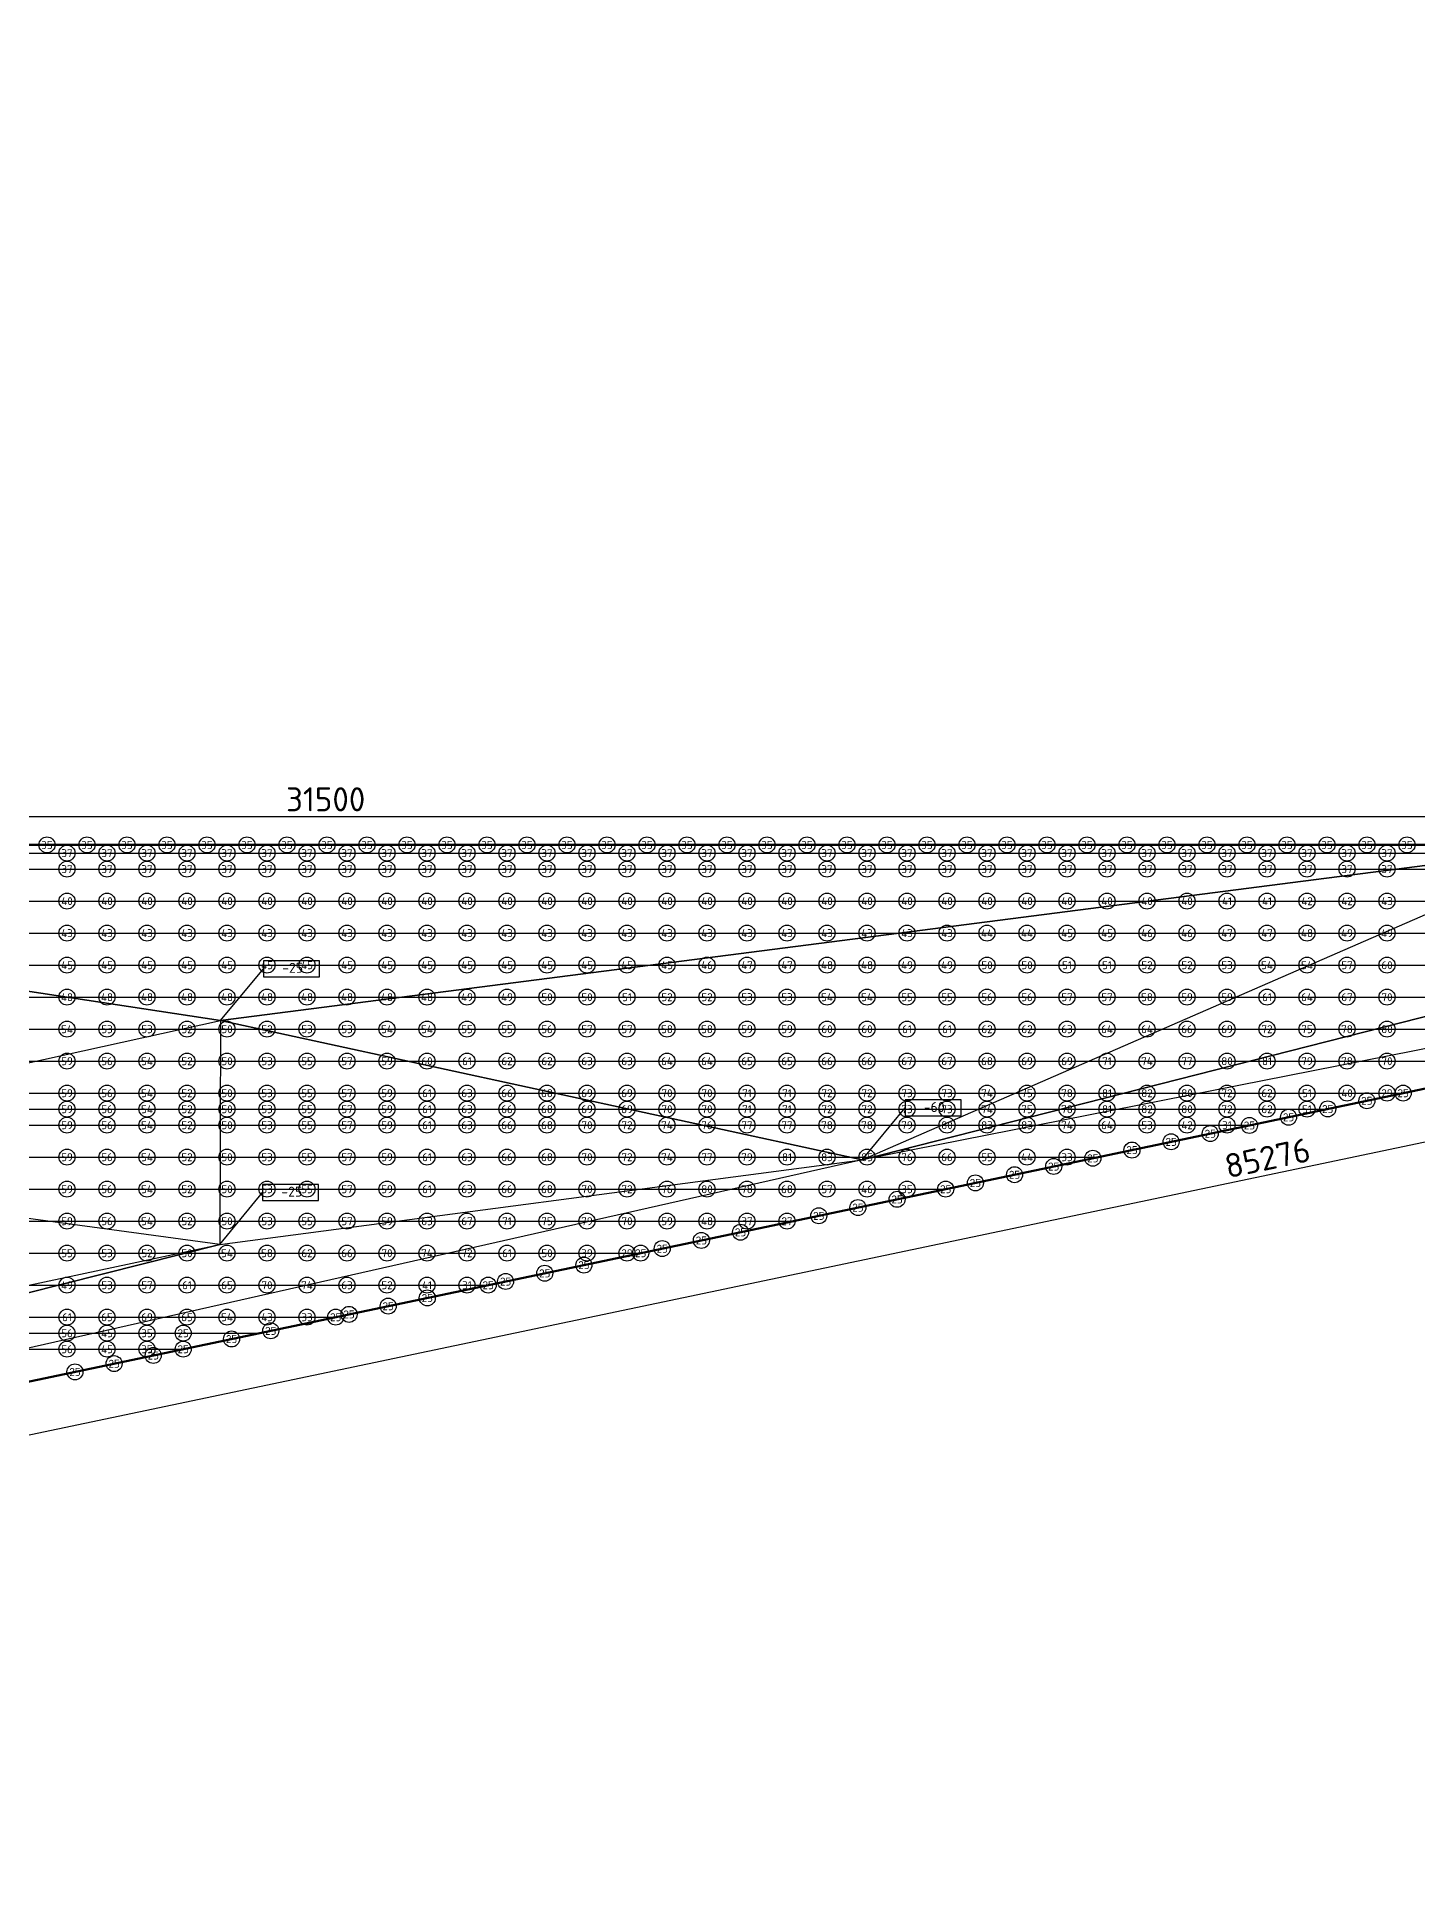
# Model space of a CAD drawing. Header units: millimetres. Extents: x 3543 to 412546, y -146359 to 38454.
# Drawn here: x 241984 to 259234, y -45965 to -22842 of the extents above; entities that cross this region are included whole.
import ezdxf
from ezdxf.enums import TextEntityAlignment as Align

# ---------------------------------------------------------------- set-up
doc = ezdxf.new("R2010")
doc.units = ezdxf.units.MM
doc.layers.add('контур', color=1, linetype='Continuous', lineweight=50)
doc.layers.add('размеры', color=7, linetype='Continuous', lineweight=5)
for name, color, linetype in [('линии_высот', 4, 'Continuous'), ('опоры_текстvb', 7, 'Continuous'), ('опорыvb', 7, 'Continuous'), ('сеткаvb', 8, 'Continuous')]:
    doc.layers.add(name, color=color, linetype=linetype)
doc.styles.add('isocpeur', font='isocpeur.ttf')
doc.dimstyles.new('ISO-25', dxfattribs={"dimtxt": 2.5, "dimasz": 2.5, "dimexe": 1.25, "dimexo": 0.625, "dimtad": 1, "dimdec": 0, "dimtxsty": 'isocpeur', "dimblk": 'OBLIQUE', "dimcen": 2.5, "dimadec": 0, "dimazin": 0, "dimtfac": 1, "dimtdec": 0, "dimtmove": 0, "dimatfit": 3, "dimfxl": 1, "dimarcsym": 0})

# ---------------------------------------------------------------- blocks, each defined once
blk = doc.blocks.new('otmetka_oporvb')
at = {"linetype": 'ByBlock', "lineweight": -2}
blk.add_hatch(color=0, dxfattribs=at).paths.add_polyline_path([(-38, -32, 1), (38, 32, 1)])
at = {"color": 0, "linetype": 'ByBlock', "lineweight": -2}
blk.add_line((0, 0), (2142, 2596), dxfattribs=at)
at = {"color": 0}
blk.add_lwpolyline([(2142, 2196), (4942, 2196), (4942, 2996), (2142, 2996)], close=True, dxfattribs=at)
at = {"color": 0, "linetype": 'ByBlock', "lineweight": -2, "style": 'isocpeur'}
blk.add_attdef('OTM', text='', height=500, dxfattribs=at).set_placement((3600, 2639), align=Align.MIDDLE_CENTER)
blk = doc.blocks.new('opor_symbPRO')
at = {"color": 0, "ltscale": 20}
blk.add_circle((0, 0), 100, dxfattribs=at)
at = {"layer": 'опоры_текстvb', "color": 0, "linetype": 'ByBlock', "lineweight": -2, "style": 'isocpeur'}
blk.add_attdef('COL', text='', height=100, dxfattribs=at).set_placement((0, -1), align=Align.MIDDLE_CENTER)
blk = doc.blocks.new('_OBLIQUE')
at = {"color": 0, "linetype": 'ByBlock'}
blk.add_line((-0.5, -0.5), (0.5, 0.5), dxfattribs=at)
blk = doc.blocks.new('*D33')
at = {"layer": 'Defpoints', "color": 0, "transparency": 16777216}
for p in [(261341, -32583), (229842, -32940), (261341, -32940)]:
    blk.add_point(p, dxfattribs=at)
at = {"layer": 'размеры', "color": 0, "lineweight": -2, "transparency": 16777216}
for p, q in [((229842, -32877), (229842, -32458)), ((229842, -32583), (261341, -32583)), ((261341, -32877), (261341, -32458))]:
    blk.add_line(p, q, dxfattribs=at)
at = {"layer": 'размеры', "color": 0, "lineweight": -2, "transparency": 16777216, "xscale": 250, "yscale": 250, "zscale": 250, "rotation": 180}
blk.add_blockref('_OBLIQUE', (229842, -32583), dxfattribs=at)
at = {"layer": 'размеры', "color": 0, "lineweight": -2, "transparency": 16777216, "xscale": 250, "yscale": 250, "zscale": 250}
blk.add_blockref('_OBLIQUE', (261341, -32583), dxfattribs=at)
at = {"layer": 'размеры', "color": 0, "transparency": 16777216, "insert": (245592, -32370), "char_height": 300, "attachment_point": 5, "style": 'isocpeur'}
blk.add_mtext('31500', dxfattribs=at)
blk = doc.blocks.new('*D37')
at = {"layer": 'Defpoints', "color": 0, "transparency": 16777216}
for p in [(299003, -27661), (215545, -45174), (215680, -45817)]:
    blk.add_point(p, dxfattribs=at)
at = {"layer": 'размеры', "color": 0, "lineweight": -2, "transparency": 16777216}
for p, q in [((299016, -27722), (299164, -28426)), ((299138, -28304), (215680, -45817)), ((215558, -45235), (215706, -45939))]:
    blk.add_line(p, q, dxfattribs=at)
at = {"layer": 'размеры', "color": 0, "lineweight": -2, "transparency": 16777216, "xscale": 250, "yscale": 250, "zscale": 250}
for p, rotation in [((299138, -28304), 11.85098422200823), ((215680, -45817), 191.8509842220083)]:
    blk.add_blockref('_OBLIQUE', p, dxfattribs=dict(at, rotation=rotation))
at = {"layer": 'размеры', "color": 0, "transparency": 16777216, "insert": (257365, -36852), "char_height": 300, "attachment_point": 5, "rotation": 11.851, "style": 'isocpeur'}
blk.add_mtext('85276', dxfattribs=at)

msp = doc.modelspace()

# ---------------------------------------------------------------- linework, layer by layer
at = {"layer": 'контур', "linetype": 'Continuous'}
msp.add_lwpolyline([(215545, -45173.6), (210858.8, -22842.2), (229841.6, -22842.2), (229841.6, -32939.6), (261341.5, -32939.6), (261341.5, -22842.2), (299003.2, -22842.2), (299003.2, -27660.7)], close=True, dxfattribs=at)
at = {"layer": 'линии_высот'}
msp.add_line((215545, -45173.6), (299003.2, -27660.7), dxfattribs=at)
for points in [[(252298.9, -36875.6), (215545, -45173.6), (299003.2, -27660.7)], [(252298.9, -36875.6), (278805.8, -30132.2), (299003.2, -27660.7)], [(252298.9, -36875.6), (261341.5, -32939.6), (278805.8, -30132.2)], [(229841.6, -32939.6), (236407.9, -36868.8), (244279.5, -35135.9)], [(229841.6, -32939.6), (244279.5, -35135.9), (261341.5, -32939.6)], [(244279.5, -35135.9), (252298.9, -36875.6), (261341.5, -32939.6)], [(236407.9, -36868.8), (244279.5, -35135.9), (244268.4, -37933.7)], [(252298.9, -36875.6), (244279.5, -35135.9), (244268.4, -37933.7)], [(244268.4, -37933.7), (252298.9, -36875.6), (215545, -45173.6)], [(244268.4, -37933.7), (236407.9, -36868.8), (230076.7, -40954.3)], [(215545, -45173.6), (230076.7, -40954.3), (244268.4, -37933.7)]]:
    msp.add_lwpolyline(points, close=True, dxfattribs=at)
at = {"layer": 'сеткаvb'}
for p, q in [((215045, -33042.2), (273357.7, -33042.2)), ((215087.4, -33242.2), (272404.6, -33242.2)), ((215172.1, -33642.2), (270498.3, -33642.2)), ((215256.9, -34042.2), (268592.1, -34042.2)), ((215341.6, -34442.2), (266685.9, -34442.2)), ((215426.3, -34842.2), (264779.7, -34842.2)), ((215511.1, -35242.2), (262873.5, -35242.2)), ((215595.8, -35642.2), (260967.3, -35642.2)), ((215680.5, -36042.2), (259061, -36042.2)), ((215722.9, -36242.2), (258107.9, -36242.2)), ((215114.7, -36442.2), (257154.8, -36442.2)), ((213796.7, -36842.2), (255248.6, -36842.2)), ((213880.6, -37242.2), (253342.4, -37242.2)), ((213964.6, -37642.2), (251436.2, -37642.2)), ((214048.5, -38042.2), (249530, -38042.2)), ((214132.4, -38442.2), (247623.7, -38442.2)), ((214216.4, -38842.2), (245717.5, -38842.2)), ((214258.3, -39042.2), (244764.4, -39042.2)), ((214300.3, -39242.2), (243811.3, -39242.2))]:
    msp.add_line(p, q, dxfattribs=at)
at = {"layer": 'сеткаvb', "linetype": 'Continuous'}
msp.add_line((229841.6, -32939.6), (261341.5, -32939.6), dxfattribs=at)

# ---------------------------------------------------------------- block references
at = {"xscale": 0.25, "yscale": 0.25, "zscale": 0.25}
for p, values in [((244279.5, -35135.9), {'OTM': '-25'}), ((252298.9, -36875.6), {'OTM': '-60'}), ((244268.4, -37933.7), {'OTM': '-25'})]:
    msp.add_blockref('otmetka_oporvb', p, dxfattribs=at).add_auto_attribs(values)
at = {"layer": 'опорыvb', "color": 92}
for p, values in [((242108.8, -32939.6), {'COL': '35'}), ((242358.8, -33042.2), {'COL': '37'}), ((242608.8, -32939.6), {'COL': '35'}), ((242858.8, -33042.2), {'COL': '37'}), ((243108.8, -32939.6), {'COL': '35'}), ((243358.8, -33042.2), {'COL': '37'}), ((243608.8, -32939.6), {'COL': '35'}), ((243858.8, -33042.2), {'COL': '37'}), ((244108.8, -32939.6), {'COL': '35'}), ((244358.8, -33042.2), {'COL': '37'}), ((244608.8, -32939.6), {'COL': '35'}), ((244858.8, -33042.2), {'COL': '37'}), ((245108.8, -32939.6), {'COL': '35'}), ((245358.8, -33042.2), {'COL': '37'}), ((245608.8, -32939.6), {'COL': '35'}), ((245858.8, -33042.2), {'COL': '37'}), ((246108.8, -32939.6), {'COL': '35'}), ((246358.8, -33042.2), {'COL': '37'}), ((246608.8, -32939.6), {'COL': '35'}), ((246858.8, -33042.2), {'COL': '37'}), ((247108.8, -32939.6), {'COL': '35'}), ((247358.8, -33042.2), {'COL': '37'}), ((247608.8, -32939.6), {'COL': '35'}), ((247858.8, -33042.2), {'COL': '37'}), ((248108.8, -32939.6), {'COL': '35'}), ((248358.8, -33042.2), {'COL': '37'}), ((248608.8, -32939.6), {'COL': '35'}), ((248858.8, -33042.2), {'COL': '37'}), ((249108.8, -32939.6), {'COL': '35'}), ((249358.8, -33042.2), {'COL': '37'}), ((249608.8, -32939.6), {'COL': '35'}), ((249858.8, -33042.2), {'COL': '37'}), ((250108.8, -32939.6), {'COL': '35'}), ((250358.8, -33042.2), {'COL': '37'}), ((250608.8, -32939.6), {'COL': '35'}), ((250858.8, -33042.2), {'COL': '37'}), ((251108.8, -32939.6), {'COL': '35'}), ((251358.8, -33042.2), {'COL': '37'}), ((251608.8, -32939.6), {'COL': '35'}), ((251858.8, -33042.2), {'COL': '37'}), ((252108.8, -32939.6), {'COL': '35'}), ((252358.8, -33042.2), {'COL': '37'}), ((252608.8, -32939.6), {'COL': '35'}), ((252858.8, -33042.2), {'COL': '37'}), ((253108.8, -32939.6), {'COL': '35'}), ((253358.8, -33042.2), {'COL': '37'}), ((253608.8, -32939.6), {'COL': '35'}), ((253858.8, -33042.2), {'COL': '37'}), ((254108.8, -32939.6), {'COL': '35'}), ((254358.8, -33042.2), {'COL': '37'}), ((254608.8, -32939.6), {'COL': '35'}), ((254858.8, -33042.2), {'COL': '37'}), ((255108.8, -32939.6), {'COL': '35'}), ((255358.8, -33042.2), {'COL': '37'}), ((255608.8, -32939.6), {'COL': '35'}), ((255858.8, -33042.2), {'COL': '37'}), ((256108.8, -32939.6), {'COL': '35'}), ((256358.8, -33042.2), {'COL': '37'}), ((256608.8, -32939.6), {'COL': '35'}), ((256858.8, -33042.2), {'COL': '37'}), ((257108.8, -32939.6), {'COL': '35'}), ((257358.8, -33042.2), {'COL': '37'}), ((257608.8, -32939.6), {'COL': '35'}), ((257858.8, -33042.2), {'COL': '37'}), ((258108.8, -32939.6), {'COL': '35'}), ((258358.8, -33042.2), {'COL': '37'}), ((258608.8, -32939.6), {'COL': '35'}), ((258858.8, -33042.2), {'COL': '37'}), ((259108.8, -32939.6), {'COL': '35'}), ((242358.8, -33242.2), {'COL': '37'}), ((242858.8, -33242.2), {'COL': '37'}), ((243358.8, -33242.2), {'COL': '37'}), ((243858.8, -33242.2), {'COL': '37'}), ((244358.8, -33242.2), {'COL': '37'}), ((244858.8, -33242.2), {'COL': '37'}), ((245358.8, -33242.2), {'COL': '37'}), ((245858.8, -33242.2), {'COL': '37'}), ((246358.8, -33242.2), {'COL': '37'}), ((246858.8, -33242.2), {'COL': '37'}), ((247358.8, -33242.2), {'COL': '37'}), ((247858.8, -33242.2), {'COL': '37'}), ((248358.8, -33242.2), {'COL': '37'}), ((248858.8, -33242.2), {'COL': '37'}), ((249358.8, -33242.2), {'COL': '37'}), ((249858.8, -33242.2), {'COL': '37'}), ((250358.8, -33242.2), {'COL': '37'}), ((250858.8, -33242.2), {'COL': '37'}), ((251358.8, -33242.2), {'COL': '37'}), ((251858.8, -33242.2), {'COL': '37'}), ((252358.8, -33242.2), {'COL': '37'}), ((252858.8, -33242.2), {'COL': '37'}), ((253358.8, -33242.2), {'COL': '37'}), ((253858.8, -33242.2), {'COL': '37'}), ((254358.8, -33242.2), {'COL': '37'}), ((254858.8, -33242.2), {'COL': '37'}), ((255358.8, -33242.2), {'COL': '37'}), ((255858.8, -33242.2), {'COL': '37'}), ((256358.8, -33242.2), {'COL': '37'}), ((256858.8, -33242.2), {'COL': '37'}), ((257358.8, -33242.2), {'COL': '37'}), ((257858.8, -33242.2), {'COL': '37'}), ((258358.8, -33242.2), {'COL': '37'}), ((258858.8, -33242.2), {'COL': '37'}), ((242358.8, -33642.2), {'COL': '40'}), ((242858.8, -33642.2), {'COL': '40'}), ((243358.8, -33642.2), {'COL': '40'}), ((243858.8, -33642.2), {'COL': '40'}), ((244358.8, -33642.2), {'COL': '40'}), ((244858.8, -33642.2), {'COL': '40'}), ((245358.8, -33642.2), {'COL': '40'}), ((245858.8, -33642.2), {'COL': '40'}), ((246358.8, -33642.2), {'COL': '40'}), ((246858.8, -33642.2), {'COL': '40'}), ((247358.8, -33642.2), {'COL': '40'}), ((247858.8, -33642.2), {'COL': '40'}), ((248358.8, -33642.2), {'COL': '40'}), ((248858.8, -33642.2), {'COL': '40'}), ((249358.8, -33642.2), {'COL': '40'}), ((249858.8, -33642.2), {'COL': '40'}), ((250358.8, -33642.2), {'COL': '40'}), ((250858.8, -33642.2), {'COL': '40'}), ((251358.8, -33642.2), {'COL': '40'}), ((251858.8, -33642.2), {'COL': '40'}), ((252358.8, -33642.2), {'COL': '40'}), ((252858.8, -33642.2), {'COL': '40'}), ((253358.8, -33642.2), {'COL': '40'}), ((253858.8, -33642.2), {'COL': '40'}), ((254358.8, -33642.2), {'COL': '40'}), ((254858.8, -33642.2), {'COL': '40'}), ((255358.8, -33642.2), {'COL': '40'}), ((255858.8, -33642.2), {'COL': '40'}), ((256358.8, -33642.2), {'COL': '40'}), ((256858.8, -33642.2), {'COL': '41'}), ((257358.8, -33642.2), {'COL': '41'}), ((257858.8, -33642.2), {'COL': '42'}), ((258358.8, -33642.2), {'COL': '42'}), ((258858.8, -33642.2), {'COL': '43'}), ((242358.8, -34042.2), {'COL': '43'}), ((242858.8, -34042.2), {'COL': '43'}), ((243358.8, -34042.2), {'COL': '43'}), ((243858.8, -34042.2), {'COL': '43'}), ((244358.8, -34042.2), {'COL': '43'}), ((244858.8, -34042.2), {'COL': '43'}), ((245358.8, -34042.2), {'COL': '43'}), ((245858.8, -34042.2), {'COL': '43'}), ((246358.8, -34042.2), {'COL': '43'}), ((246858.8, -34042.2), {'COL': '43'}), ((247358.8, -34042.2), {'COL': '43'}), ((247858.8, -34042.2), {'COL': '43'}), ((248358.8, -34042.2), {'COL': '43'}), ((248858.8, -34042.2), {'COL': '43'}), ((249358.8, -34042.2), {'COL': '43'}), ((249858.8, -34042.2), {'COL': '43'}), ((250358.8, -34042.2), {'COL': '43'}), ((250858.8, -34042.2), {'COL': '43'}), ((251358.8, -34042.2), {'COL': '43'}), ((251858.8, -34042.2), {'COL': '43'}), ((252358.8, -34042.2), {'COL': '43'}), ((252858.8, -34042.2), {'COL': '43'}), ((253358.8, -34042.2), {'COL': '43'}), ((253858.8, -34042.2), {'COL': '44'}), ((254358.8, -34042.2), {'COL': '44'}), ((254858.8, -34042.2), {'COL': '45'}), ((255358.8, -34042.2), {'COL': '45'}), ((255858.8, -34042.2), {'COL': '46'}), ((256358.8, -34042.2), {'COL': '46'}), ((256858.8, -34042.2), {'COL': '47'}), ((257358.8, -34042.2), {'COL': '47'}), ((257858.8, -34042.2), {'COL': '48'}), ((258358.8, -34042.2), {'COL': '49'}), ((258858.8, -34042.2), {'COL': '49'}), ((242358.8, -34442.2), {'COL': '45'}), ((242858.8, -34442.2), {'COL': '45'}), ((243358.8, -34442.2), {'COL': '45'}), ((243858.8, -34442.2), {'COL': '45'}), ((244358.8, -34442.2), {'COL': '45'}), ((244858.8, -34442.2), {'COL': '45'}), ((245358.8, -34442.2), {'COL': '45'}), ((245858.8, -34442.2), {'COL': '45'}), ((246358.8, -34442.2), {'COL': '45'}), ((246858.8, -34442.2), {'COL': '45'}), ((247358.8, -34442.2), {'COL': '45'}), ((247858.8, -34442.2), {'COL': '45'}), ((248358.8, -34442.2), {'COL': '45'}), ((248858.8, -34442.2), {'COL': '45'}), ((249358.8, -34442.2), {'COL': '45'}), ((249858.8, -34442.2), {'COL': '45'}), ((250358.8, -34442.2), {'COL': '46'}), ((250858.8, -34442.2), {'COL': '47'}), ((251358.8, -34442.2), {'COL': '47'}), ((251858.8, -34442.2), {'COL': '48'}), ((252358.8, -34442.2), {'COL': '48'}), ((252858.8, -34442.2), {'COL': '49'}), ((253358.8, -34442.2), {'COL': '49'}), ((242358.8, -34842.2), {'COL': '48'}), ((242858.8, -34842.2), {'COL': '48'}), ((243358.8, -34842.2), {'COL': '48'}), ((243858.8, -34842.2), {'COL': '48'}), ((244358.8, -34842.2), {'COL': '48'}), ((244858.8, -34842.2), {'COL': '48'}), ((245358.8, -34842.2), {'COL': '48'}), ((245858.8, -34842.2), {'COL': '48'}), ((246358.8, -34842.2), {'COL': '48'}), ((246858.8, -34842.2), {'COL': '48'}), ((247358.8, -34842.2), {'COL': '49'}), ((247858.8, -34842.2), {'COL': '49'}), ((258358.8, -36042.2), {'COL': '40'}), ((256358.8, -36442.2), {'COL': '42'}), ((254358.8, -36842.2), {'COL': '44'}), ((252358.8, -37242.2), {'COL': '46'}), ((252858.8, -37242.2), {'COL': '35'}), ((250358.8, -37642.2), {'COL': '48'}), ((250858.8, -37642.2), {'COL': '37'}), ((248858.8, -38042.2), {'COL': '39'}), ((242358.8, -38442.2), {'COL': '49'}), ((246858.8, -38442.2), {'COL': '41'}), ((244858.8, -38842.2), {'COL': '43'}), ((242858.8, -39042.2), {'COL': '45'}), ((243358.8, -39042.2), {'COL': '35'}), ((242858.8, -39242.2), {'COL': '45'}), ((243358.8, -39242.2), {'COL': '35'})]:
    msp.add_blockref('opor_symbPRO', p, dxfattribs=at).add_auto_attribs(values)
at = {"layer": 'опорыvb', "color": 131}
for p, values in [((253858.8, -34442.2), {'COL': '50'}), ((254358.8, -34442.2), {'COL': '50'}), ((254858.8, -34442.2), {'COL': '51'}), ((255358.8, -34442.2), {'COL': '51'}), ((255858.8, -34442.2), {'COL': '52'}), ((256358.8, -34442.2), {'COL': '52'}), ((256858.8, -34442.2), {'COL': '53'}), ((257358.8, -34442.2), {'COL': '54'}), ((257858.8, -34442.2), {'COL': '54'}), ((258358.8, -34442.2), {'COL': '57'}), ((258858.8, -34442.2), {'COL': '60'}), ((248358.8, -34842.2), {'COL': '50'}), ((248858.8, -34842.2), {'COL': '50'}), ((249358.8, -34842.2), {'COL': '51'}), ((249858.8, -34842.2), {'COL': '52'}), ((250358.8, -34842.2), {'COL': '52'}), ((250858.8, -34842.2), {'COL': '53'}), ((251358.8, -34842.2), {'COL': '53'}), ((251858.8, -34842.2), {'COL': '54'}), ((252358.8, -34842.2), {'COL': '54'}), ((252858.8, -34842.2), {'COL': '55'}), ((253358.8, -34842.2), {'COL': '55'}), ((253858.8, -34842.2), {'COL': '56'}), ((254358.8, -34842.2), {'COL': '56'}), ((254858.8, -34842.2), {'COL': '57'}), ((255358.8, -34842.2), {'COL': '57'}), ((255858.8, -34842.2), {'COL': '58'}), ((256358.8, -34842.2), {'COL': '59'}), ((256858.8, -34842.2), {'COL': '59'}), ((257358.8, -34842.2), {'COL': '61'}), ((257858.8, -34842.2), {'COL': '64'}), ((258358.8, -34842.2), {'COL': '67'}), ((258858.8, -34842.2), {'COL': '70'}), ((242358.8, -35242.2), {'COL': '54'}), ((242858.8, -35242.2), {'COL': '53'}), ((243358.8, -35242.2), {'COL': '53'}), ((243858.8, -35242.2), {'COL': '52'}), ((244358.8, -35242.2), {'COL': '50'}), ((244858.8, -35242.2), {'COL': '52'}), ((245358.8, -35242.2), {'COL': '53'}), ((245858.8, -35242.2), {'COL': '53'}), ((246358.8, -35242.2), {'COL': '54'}), ((246858.8, -35242.2), {'COL': '54'}), ((247358.8, -35242.2), {'COL': '55'}), ((247858.8, -35242.2), {'COL': '55'}), ((248358.8, -35242.2), {'COL': '56'}), ((248858.8, -35242.2), {'COL': '57'}), ((249358.8, -35242.2), {'COL': '57'}), ((249858.8, -35242.2), {'COL': '58'}), ((250358.8, -35242.2), {'COL': '58'}), ((250858.8, -35242.2), {'COL': '59'}), ((251358.8, -35242.2), {'COL': '59'}), ((251858.8, -35242.2), {'COL': '60'}), ((252358.8, -35242.2), {'COL': '60'}), ((252858.8, -35242.2), {'COL': '61'}), ((253358.8, -35242.2), {'COL': '61'}), ((253858.8, -35242.2), {'COL': '62'}), ((254358.8, -35242.2), {'COL': '62'}), ((254858.8, -35242.2), {'COL': '63'}), ((255358.8, -35242.2), {'COL': '64'}), ((255858.8, -35242.2), {'COL': '64'}), ((256358.8, -35242.2), {'COL': '66'}), ((256858.8, -35242.2), {'COL': '69'}), ((257358.8, -35242.2), {'COL': '72'}), ((257858.8, -35242.2), {'COL': '75'}), ((258358.8, -35242.2), {'COL': '78'}), ((242358.8, -35642.2), {'COL': '59'}), ((242858.8, -35642.2), {'COL': '56'}), ((243358.8, -35642.2), {'COL': '54'}), ((243858.8, -35642.2), {'COL': '52'}), ((244358.8, -35642.2), {'COL': '50'}), ((244858.8, -35642.2), {'COL': '53'}), ((245358.8, -35642.2), {'COL': '55'}), ((245858.8, -35642.2), {'COL': '57'}), ((246358.8, -35642.2), {'COL': '59'}), ((246858.8, -35642.2), {'COL': '60'}), ((247358.8, -35642.2), {'COL': '61'}), ((247858.8, -35642.2), {'COL': '62'}), ((248358.8, -35642.2), {'COL': '62'}), ((248858.8, -35642.2), {'COL': '63'}), ((249358.8, -35642.2), {'COL': '63'}), ((249858.8, -35642.2), {'COL': '64'}), ((250358.8, -35642.2), {'COL': '64'}), ((250858.8, -35642.2), {'COL': '65'}), ((251358.8, -35642.2), {'COL': '65'}), ((251858.8, -35642.2), {'COL': '66'}), ((252358.8, -35642.2), {'COL': '66'}), ((252858.8, -35642.2), {'COL': '67'}), ((253358.8, -35642.2), {'COL': '67'}), ((253858.8, -35642.2), {'COL': '68'}), ((254358.8, -35642.2), {'COL': '69'}), ((254858.8, -35642.2), {'COL': '69'}), ((255358.8, -35642.2), {'COL': '71'}), ((255858.8, -35642.2), {'COL': '74'}), ((256358.8, -35642.2), {'COL': '77'}), ((257858.8, -35642.2), {'COL': '79'}), ((258358.8, -35642.2), {'COL': '78'}), ((258858.8, -35642.2), {'COL': '70'}), ((242358.8, -36042.2), {'COL': '59'}), ((242858.8, -36042.2), {'COL': '56'}), ((243358.8, -36042.2), {'COL': '54'}), ((243858.8, -36042.2), {'COL': '52'}), ((244358.8, -36042.2), {'COL': '50'}), ((244858.8, -36042.2), {'COL': '53'}), ((245358.8, -36042.2), {'COL': '55'}), ((245858.8, -36042.2), {'COL': '57'}), ((246358.8, -36042.2), {'COL': '59'}), ((246858.8, -36042.2), {'COL': '61'}), ((247358.8, -36042.2), {'COL': '63'}), ((247858.8, -36042.2), {'COL': '66'}), ((248358.8, -36042.2), {'COL': '68'}), ((248858.8, -36042.2), {'COL': '69'}), ((249358.8, -36042.2), {'COL': '69'}), ((249858.8, -36042.2), {'COL': '70'}), ((250358.8, -36042.2), {'COL': '70'}), ((250858.8, -36042.2), {'COL': '71'}), ((251358.8, -36042.2), {'COL': '71'}), ((251858.8, -36042.2), {'COL': '72'}), ((252358.8, -36042.2), {'COL': '72'}), ((252858.8, -36042.2), {'COL': '73'}), ((253358.8, -36042.2), {'COL': '73'}), ((253858.8, -36042.2), {'COL': '74'}), ((254358.8, -36042.2), {'COL': '75'}), ((254858.8, -36042.2), {'COL': '78'}), ((256358.8, -36042.2), {'COL': '80'}), ((256858.8, -36042.2), {'COL': '72'}), ((257358.8, -36042.2), {'COL': '62'}), ((257858.8, -36042.2), {'COL': '51'}), ((242358.8, -36242.2), {'COL': '59'}), ((242858.8, -36242.2), {'COL': '56'}), ((243358.8, -36242.2), {'COL': '54'}), ((243858.8, -36242.2), {'COL': '52'}), ((244358.8, -36242.2), {'COL': '50'}), ((244858.8, -36242.2), {'COL': '53'}), ((245358.8, -36242.2), {'COL': '55'}), ((245858.8, -36242.2), {'COL': '57'}), ((246358.8, -36242.2), {'COL': '59'}), ((246858.8, -36242.2), {'COL': '61'}), ((247358.8, -36242.2), {'COL': '63'}), ((247858.8, -36242.2), {'COL': '66'}), ((248358.8, -36242.2), {'COL': '68'}), ((248858.8, -36242.2), {'COL': '69'}), ((249358.8, -36242.2), {'COL': '69'}), ((249858.8, -36242.2), {'COL': '70'}), ((250358.8, -36242.2), {'COL': '70'}), ((250858.8, -36242.2), {'COL': '71'}), ((251358.8, -36242.2), {'COL': '71'}), ((251858.8, -36242.2), {'COL': '72'}), ((252358.8, -36242.2), {'COL': '72'}), ((252858.8, -36242.2), {'COL': '73'}), ((253358.8, -36242.2), {'COL': '73'}), ((253858.8, -36242.2), {'COL': '74'}), ((254358.8, -36242.2), {'COL': '75'}), ((254858.8, -36242.2), {'COL': '78'}), ((256358.8, -36242.2), {'COL': '80'}), ((256858.8, -36242.2), {'COL': '72'}), ((257358.8, -36242.2), {'COL': '62'}), ((257858.8, -36242.2), {'COL': '51'}), ((242358.8, -36442.2), {'COL': '59'}), ((242858.8, -36442.2), {'COL': '56'}), ((243358.8, -36442.2), {'COL': '54'}), ((243858.8, -36442.2), {'COL': '52'}), ((244358.8, -36442.2), {'COL': '50'}), ((244858.8, -36442.2), {'COL': '53'}), ((245358.8, -36442.2), {'COL': '55'}), ((245858.8, -36442.2), {'COL': '57'}), ((246358.8, -36442.2), {'COL': '59'}), ((246858.8, -36442.2), {'COL': '61'}), ((247358.8, -36442.2), {'COL': '63'}), ((247858.8, -36442.2), {'COL': '66'}), ((248358.8, -36442.2), {'COL': '68'}), ((248858.8, -36442.2), {'COL': '70'}), ((249358.8, -36442.2), {'COL': '72'}), ((249858.8, -36442.2), {'COL': '74'}), ((250358.8, -36442.2), {'COL': '76'}), ((250858.8, -36442.2), {'COL': '77'}), ((251358.8, -36442.2), {'COL': '77'}), ((251858.8, -36442.2), {'COL': '78'}), ((252358.8, -36442.2), {'COL': '78'}), ((252858.8, -36442.2), {'COL': '79'}), ((253358.8, -36442.2), {'COL': '80'}), ((254858.8, -36442.2), {'COL': '74'}), ((255358.8, -36442.2), {'COL': '64'}), ((255858.8, -36442.2), {'COL': '53'}), ((242358.8, -36842.2), {'COL': '59'}), ((242858.8, -36842.2), {'COL': '56'}), ((243358.8, -36842.2), {'COL': '54'}), ((243858.8, -36842.2), {'COL': '52'}), ((244358.8, -36842.2), {'COL': '50'}), ((244858.8, -36842.2), {'COL': '53'}), ((245358.8, -36842.2), {'COL': '55'}), ((245858.8, -36842.2), {'COL': '57'}), ((246358.8, -36842.2), {'COL': '59'}), ((246858.8, -36842.2), {'COL': '61'}), ((247358.8, -36842.2), {'COL': '63'}), ((247858.8, -36842.2), {'COL': '66'}), ((248358.8, -36842.2), {'COL': '68'}), ((248858.8, -36842.2), {'COL': '70'}), ((249358.8, -36842.2), {'COL': '72'}), ((249858.8, -36842.2), {'COL': '74'}), ((250358.8, -36842.2), {'COL': '77'}), ((250858.8, -36842.2), {'COL': '79'}), ((252858.8, -36842.2), {'COL': '76'}), ((253358.8, -36842.2), {'COL': '66'}), ((253858.8, -36842.2), {'COL': '55'}), ((242358.8, -37242.2), {'COL': '59'}), ((242858.8, -37242.2), {'COL': '56'}), ((243358.8, -37242.2), {'COL': '54'}), ((243858.8, -37242.2), {'COL': '52'}), ((244358.8, -37242.2), {'COL': '50'}), ((244858.8, -37242.2), {'COL': '53'}), ((245358.8, -37242.2), {'COL': '55'}), ((245858.8, -37242.2), {'COL': '57'}), ((246358.8, -37242.2), {'COL': '59'}), ((246858.8, -37242.2), {'COL': '61'}), ((247358.8, -37242.2), {'COL': '63'}), ((247858.8, -37242.2), {'COL': '66'}), ((248358.8, -37242.2), {'COL': '68'}), ((248858.8, -37242.2), {'COL': '70'}), ((249358.8, -37242.2), {'COL': '72'}), ((249858.8, -37242.2), {'COL': '76'}), ((250358.8, -37242.2), {'COL': '80'}), ((250858.8, -37242.2), {'COL': '78'}), ((251358.8, -37242.2), {'COL': '68'}), ((251858.8, -37242.2), {'COL': '57'}), ((242358.8, -37642.2), {'COL': '59'}), ((242858.8, -37642.2), {'COL': '56'}), ((243358.8, -37642.2), {'COL': '54'}), ((243858.8, -37642.2), {'COL': '52'}), ((244358.8, -37642.2), {'COL': '50'}), ((244858.8, -37642.2), {'COL': '53'}), ((245358.8, -37642.2), {'COL': '55'}), ((245858.8, -37642.2), {'COL': '57'}), ((246358.8, -37642.2), {'COL': '59'}), ((246858.8, -37642.2), {'COL': '63'}), ((247358.8, -37642.2), {'COL': '67'}), ((247858.8, -37642.2), {'COL': '71'}), ((248358.8, -37642.2), {'COL': '75'}), ((248858.8, -37642.2), {'COL': '79'}), ((249358.8, -37642.2), {'COL': '70'}), ((249858.8, -37642.2), {'COL': '59'}), ((242358.8, -38042.2), {'COL': '55'}), ((242858.8, -38042.2), {'COL': '53'}), ((243358.8, -38042.2), {'COL': '52'}), ((243858.8, -38042.2), {'COL': '50'}), ((244358.8, -38042.2), {'COL': '54'}), ((244858.8, -38042.2), {'COL': '58'}), ((245358.8, -38042.2), {'COL': '62'}), ((245858.8, -38042.2), {'COL': '66'}), ((246358.8, -38042.2), {'COL': '70'}), ((246858.8, -38042.2), {'COL': '74'}), ((247358.8, -38042.2), {'COL': '72'}), ((247858.8, -38042.2), {'COL': '61'}), ((248358.8, -38042.2), {'COL': '50'}), ((242858.8, -38442.2), {'COL': '53'}), ((243358.8, -38442.2), {'COL': '57'}), ((243858.8, -38442.2), {'COL': '61'}), ((244358.8, -38442.2), {'COL': '65'}), ((244858.8, -38442.2), {'COL': '70'}), ((245358.8, -38442.2), {'COL': '74'}), ((245858.8, -38442.2), {'COL': '63'}), ((246358.8, -38442.2), {'COL': '52'}), ((242358.8, -38842.2), {'COL': '61'}), ((242858.8, -38842.2), {'COL': '65'}), ((243358.8, -38842.2), {'COL': '69'}), ((243858.8, -38842.2), {'COL': '65'}), ((244358.8, -38842.2), {'COL': '54'}), ((242358.8, -39042.2), {'COL': '56'}), ((242358.8, -39242.2), {'COL': '56'})]:
    msp.add_blockref('opor_symbPRO', p, dxfattribs=at).add_auto_attribs(values)
at = {"layer": 'опорыvb', "color": 30}
for p, values in [((258858.8, -35242.2), {'COL': '80'}), ((256858.8, -35642.2), {'COL': '80'}), ((257358.8, -35642.2), {'COL': '81'}), ((255358.8, -36042.2), {'COL': '81'}), ((255858.8, -36042.2), {'COL': '82'}), ((255358.8, -36242.2), {'COL': '81'}), ((255858.8, -36242.2), {'COL': '82'}), ((253858.8, -36442.2), {'COL': '83'}), ((254358.8, -36442.2), {'COL': '83'}), ((251358.8, -36842.2), {'COL': '81'}), ((251858.8, -36842.2), {'COL': '83'}), ((252358.8, -36842.2), {'COL': '85'})]:
    msp.add_blockref('opor_symbPRO', p, dxfattribs=at).add_auto_attribs(values)
at = {"layer": 'опорыvb', "color": 1}
for p, values in [((258607.1, -36137.4), {'COL': '25'}), ((258858.8, -36042.2), {'COL': '29'}), ((259061, -36042.2), {'COL': '25'}), ((257628.5, -36342.8), {'COL': '25'}), ((258117.8, -36240.1), {'COL': '25'}), ((256649.8, -36548.1), {'COL': '25'}), ((256858.8, -36442.2), {'COL': '31'}), ((257139.1, -36445.5), {'COL': '25'}), ((254858.8, -36842.2), {'COL': '33'}), ((255181.7, -36856.2), {'COL': '25'}), ((255671.1, -36753.5), {'COL': '25'}), ((256160.4, -36650.8), {'COL': '25'}), ((254203.1, -37061.6), {'COL': '25'}), ((254692.4, -36958.9), {'COL': '25'}), ((253342.4, -37242.2), {'COL': '25'}), ((253713.7, -37164.2), {'COL': '25'}), ((252245.7, -37472.3), {'COL': '25'}), ((252735, -37369.6), {'COL': '25'}), ((250777.7, -37780.3), {'COL': '25'}), ((251358.8, -37642.2), {'COL': '27'}), ((251756.3, -37575), {'COL': '25'}), ((249799, -37985.7), {'COL': '25'}), ((250288.3, -37883), {'COL': '25'}), ((248820.3, -38191.1), {'COL': '25'}), ((249358.8, -38042.2), {'COL': '29'}), ((249530, -38042.2), {'COL': '25'}), ((247358.8, -38442.2), {'COL': '31'}), ((247623.7, -38442.2), {'COL': '25'}), ((247841.6, -38396.4), {'COL': '25'}), ((248331, -38293.8), {'COL': '25'}), ((246373.6, -38704.5), {'COL': '25'}), ((246862.9, -38601.8), {'COL': '25'}), ((245358.8, -38842.2), {'COL': '33'}), ((245717.5, -38842.2), {'COL': '25'}), ((245884.2, -38807.2), {'COL': '25'}), ((243811.3, -39042.2), {'COL': '25'}), ((244416.2, -39115.2), {'COL': '25'}), ((244905.6, -39012.5), {'COL': '25'}), ((243437.5, -39320.6), {'COL': '25'}), ((243811.3, -39242.2), {'COL': '25'}), ((242458.8, -39526), {'COL': '25'}), ((242948.2, -39423.3), {'COL': '25'})]:
    msp.add_blockref('opor_symbPRO', p, dxfattribs=at).add_auto_attribs(values)

# ---------------------------------------------------------------- dimensions: what is measured, and where the dimension line sits
at = {"layer": 'размеры'}
dim = msp.add_aligned_dim(p1=(299003.2, -27660.7), p2=(215545, -45173.6), distance=657, dimstyle='ISO-25', dxfattribs=at)
dim.commit()
dim.dimension.update_dxf_attribs({"geometry": '*D37', "text_midpoint": (257365.4, -36852.1)})
dim = msp.add_linear_dim(base=(261341.5, -32582.8), p1=(229841.6, -32939.6), p2=(261341.5, -32939.6), dimstyle='ISO-25', dxfattribs=at)
dim.commit()
dim.dimension.update_dxf_attribs({"geometry": '*D33', "text_midpoint": (245591.5, -32370.3)})

doc.saveas('drawing.dxf')
